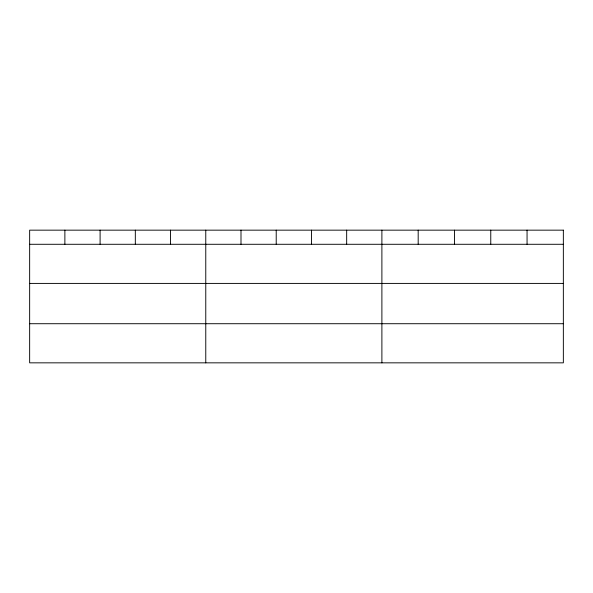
<?xml version="1.0" encoding="UTF-8"?>
<svg xmlns="http://www.w3.org/2000/svg" width="593" height="593" viewBox="0 0 593 593"><rect width="100%" height="100%" fill="white"/><g stroke="black" fill="none" stroke-linecap="round" stroke-linejoin="round"><path stroke-width="0.89" d="M29.65 244.286L563.35 244.286M29.65 283.41L563.35 283.41M29.65 323.719L563.35 323.719M527.058 230.158L527.058 244.286M490.767 230.158L490.767 244.286M454.475 230.158L454.475 244.286M418.184 230.158L418.184 244.286M381.892 230.158L381.892 362.842M346.668 230.158L346.668 244.286M311.444 230.158L311.444 244.286M276.219 230.158L276.219 244.286M240.995 230.158L240.995 244.286M205.771 230.158L205.771 362.842M170.547 230.158L170.547 244.286M135.323 230.158L135.323 244.286M100.098 230.158L100.098 244.286M64.874 230.158L64.874 244.286M563.35 230.158L29.65 230.158L29.65 362.842L563.35 362.842L563.35 230.158"/></g></svg>
